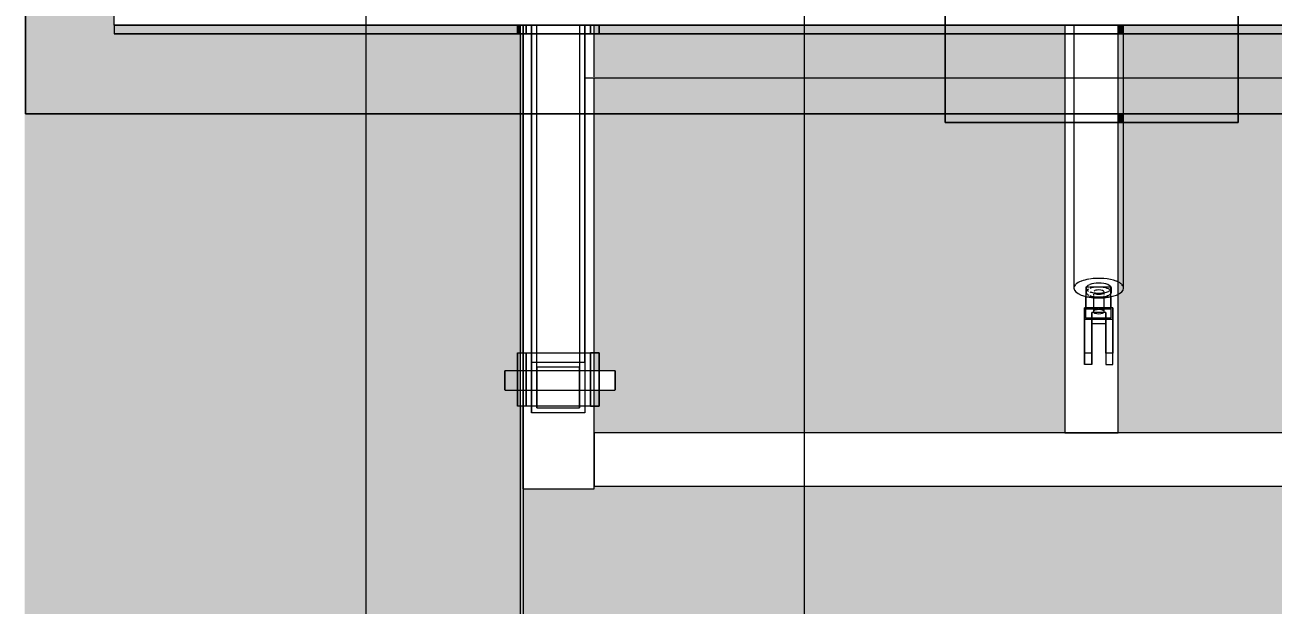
# Model space of a CAD drawing. Header units: millimetres. Extents: x 39486 to 115248, y -1987 to 27400.
# Drawn here: x 87037 to 87739, y 6135 to 6461 of the extents above; entities that cross this region are included whole.
import ezdxf

# ---------------------------------------------------------------- set-up
doc = ezdxf.new("R2010")
doc.units = ezdxf.units.MM
for name, color, linetype, lineweight in [('0-1', 7, 'Continuous', 9), ('A-ANNO-DIMS', 7, 'Continuous', 9), ('A-ANNO-DIMS-25', 7, 'Continuous', 9), ('A-WALL-PATT', 7, 'Continuous', 9), ('I-WALL', 7, 'Continuous', 9)]:
    doc.layers.add(name, color=color, linetype=linetype, lineweight=lineweight)
doc.layers.add('0-2', color=7, linetype='Continuous', lineweight=9, transparency=0.7)
for name, color, linetype, lineweight, true_color in [('I-FURN-101', 7, 'Continuous', 9, 0xe2e2e2), ('I-FURN-14', 7, 'Continuous', 9, 0xe0e0e0), ('I-FURN-2', 7, 'Continuous', 9, 0xacacac), ('I-FURN-20', 7, 'Continuous', 9, 0xd3d3d3), ('I-FURN-3', 7, 'Continuous', 9, 0xc0c0c0), ('I-FURN-53', 7, 'Continuous', 9, 0xc3c3c3), ('I-FURN-54', 7, 'Continuous', 9, 0xaaaaaa), ('I-FURN-58', 7, 'Continuous', 9, 0xe7a7a7), ('I-FURN-61', 7, 'Continuous', 9, 0xde9d9d), ('I-FURN-63', 7, 'Continuous', 9, 0xd07474), ('I-FURN-64', 7, 'Continuous', 9, 0xe28686), ('I-FURN-67', 7, 'Continuous', 9, 0xc5c5c5), ('I-FURN-72', 7, 'Continuous', 9, 0xde8282), ('I-FURN-76', 7, 'Continuous', 9, 0xbc3939), ('I-FURN-77', 7, 'Continuous', 9, 0xd65353), ('I-FURN-80', 7, 'Continuous', 9, 0xd6d6d6), ('I-FURN-81', 7, 'Continuous', 9, 0xe1e1e1), ('I-FURN-82', 7, 'Continuous', 9, 0xd5d5d5), ('I-FURN-83', 7, 'Continuous', 9, 0x868686), ('I-FURN-85', 7, 'Continuous', 9, 0xc34040), ('I-FURN-88', 7, 'Continuous', 9, 0xd55252), ('I-FURN-91', 7, 'Continuous', 9, 0xd38686), ('I-FURN-92', 7, 'Continuous', 9, 0xd0d0d0), ('I-FURN-93', 7, 'Continuous', 9, 0xa0a0a0), ('I-FURN-94', 7, 'Continuous', 9, 0x787878)]:
    doc.layers.add(name, color=color, linetype=linetype, lineweight=lineweight, true_color=true_color)
doc.layers.add('I-FURN-109', color=7, linetype='Continuous', lineweight=9, true_color=0x7f7f7f, transparency=0.7)
doc.styles.add('ISOCPEUR_1', font='isocpeur.ttf', dxfattribs={"width": 0.9, "height": 62.5})
doc.dimstyles.new('ISO-2_5_0_9К_БОЛЬШОЙ_1', dxfattribs={"dimscale": 304.8, "dimtxt": 62.248823, "dimasz": 0.123031, "dimexe": 0.098425, "dimexo": 0.246063, "dimgap": 0, "dimtad": 1, "dimdec": 0, "dimrnd": 10, "dimzin": 0, "dimdsep": 46, "dimtxsty": 'ISOCPEUR_1', "dimblk1": 'OBLIQUE', "dimblk2": 'OBLIQUE', "dimsah": 1, "dimcen": 0.09, "dimdle": 0.098425, "dimazin": 0, "dimtfac": 1, "dimtdec": 4, "dimtix": 1, "dimtmove": 0, "dimatfit": 3, "dimfxl": 1, "dimtvp": 1, "dimtolj": 1, "dimtzin": 0, "dimarcsym": 2})

# ---------------------------------------------------------------- blocks, each defined once
blk = doc.blocks.new('Sports-Recreation_Goals-Nets_Unisport_Upward-Hinged-Practice-Basketball-Goall - 5_13-29732154-Развертка 2_19-1')
at = {"layer": '0-2'}
h = blk.add_hatch(color=256, dxfattribs=at)
h.paths.add_polyline_path([(60140.42, 6411.33), (60140.42, 6456.34), (60139, 6456.34), (60139, 6411.33), (60140, 6411.33)])
h.paths.add_polyline_path([(59871.52, 6600), (59910.42, 6600), (59910.44, 7261.47), (61010.42, 7261.33), (61010.42, 6600), (61060, 6600), (61060, 7311.33), (59860.42, 7311.33), (59860.42, 6600)])
at = {"layer": '0-1'}
for p, q in [((60450.42, 6461.19), (60450.42, 6456.34)), ((60478.42, 6456.34), (60478.42, 6461.19)), ((60450.42, 6456.34), (60450.42, 6431.87)), ((60478.42, 6431.93), (60478.42, 6456.34)), ((60175.18, 6431.43), (60377.92, 6431.43)), ((60377.92, 6431.43), (60542.92, 6431.43)), ((60450.42, 6431.87), (60450.42, 6411.33)), ((60478.42, 6411.33), (60478.42, 6431.87)), ((60542.92, 6431.43), (60745.18, 6431.43)), ((60450.42, 6411.33), (60450.42, 6406.34)), ((60450.42, 6406.34), (60450.42, 6313.13)), ((60478.42, 6406.34), (60478.42, 6411.33)), ((60478.42, 6313.13), (60478.42, 6406.34)), ((60457.26, 6313.13), (60457.26, 6310.93)), ((60461.42, 6310.57), (60461.42, 6310.23)), ((60461.42, 6309.84), (60461.42, 6309.3)), ((60461.42, 6308.97), (60461.42, 6308.59)), ((60461.42, 6308.34), (60461.42, 6307.84)), ((60461.42, 6307.84), (60461.42, 6299.9)), ((60467.42, 6310.33), (60467.42, 6310.71)), ((60467.42, 6309.53), (60467.42, 6310.05)), ((60467.42, 6307.84), (60467.42, 6308.78)), ((60467.42, 6299.9), (60467.42, 6307.84)), ((60471.58, 6310.93), (60471.58, 6313.13)), ((60137.3, 6266.59), (60130.24, 6266.59)), ((60140.82, 6266.59), (60137.38, 6266.59)), ((60142.31, 6266.59), (60140.82, 6266.59)), ((60145.18, 6266.59), (60142.31, 6266.59)), ((60175.18, 6266.59), (60145.18, 6266.59)), ((60178.44, 6266.59), (60175.18, 6266.59)), ((60183.38, 6266.59), (60178.44, 6266.59)), ((60192.35, 6266.59), (60183.38, 6266.59)), ((60130.24, 6255.81), (60137.3, 6255.81)), ((60137.38, 6255.81), (60140.82, 6255.81)), ((60140.82, 6255.81), (60142.31, 6255.81)), ((60142.31, 6255.81), (60145.18, 6255.81)), ((60145.18, 6255.81), (60175.18, 6255.81)), ((60175.18, 6255.81), (60178.44, 6255.81)), ((60178.44, 6255.81), (60183.38, 6255.81)), ((60183.38, 6255.81), (60192.35, 6255.81))]:
    blk.add_line(p, q, dxfattribs=at)
at = {"layer": 'I-FURN-101'}
for p, q in [((60457.22, 6313.13), (60457.22, 6310.93)), ((60471.14, 6311.59), (60471.14, 6313.18)), ((60471.14, 6310.88), (60471.14, 6311.55)), ((60148.18, 6276.65), (60172.18, 6276.65))]:
    blk.add_line(p, q, dxfattribs=at)
at = {"layer": 'I-FURN-14'}
for p, q in [((60462.94, 6308.34), (60465.48, 6308.34)), ((60137.38, 6266.37), (60137.38, 6255.91)), ((60140.42, 6266.33), (60140.42, 6255.91))]:
    blk.add_line(p, q, dxfattribs=at)
for start_param, end_param in [(3.926991, 4.712389), (4.712389, 5.386183)]:
    blk.add_ellipse((60464.42, 6310.93), major_axis=(3, 0), ratio=0.394708, start_param=start_param, end_param=end_param, dxfattribs=at)
at = {"layer": 'I-FURN-2'}
for p, q in [((60180.42, 6276.65), (60180.42, 6411.33)), ((60445.42, 6406.34), (60445.42, 6231.65)), ((60475.42, 6231.65), (60475.42, 6309.87)), ((60457.22, 6302.09), (60456.42, 6302.09)), ((60456.42, 6302.09), (60456.42, 6295.74)), ((60472.42, 6302.09), (60471.14, 6302.09)), ((60472.42, 6295.74), (60472.42, 6302.09)), ((60456.42, 6294.93), (60456.42, 6270.2)), ((60457.22, 6296.25), (60457.22, 6298.18)), ((60471.14, 6296.25), (60457.22, 6296.25)), ((60460.51, 6270.2), (60460.51, 6293.15)), ((60460.51, 6293.15), (60468.32, 6293.15)), ((60468.32, 6293.15), (60468.32, 6270.2)), ((60471.14, 6298.18), (60471.14, 6296.25)), ((60472.42, 6270.2), (60472.42, 6294.93)), ((60142.31, 6276.65), (60145.18, 6276.65)), ((60175.18, 6276.65), (60178.44, 6276.65)), ((60192.35, 6266.59), (60192.35, 6257.61)), ((60460.51, 6270.2), (60456.42, 6270.2)), ((60468.32, 6270.2), (60472.42, 6270.2)), ((60192.35, 6257.61), (60192.35, 6255.92)), ((60145.18, 6246.65), (60142.31, 6246.65)), ((60145.18, 6248.88), (60145.18, 6242.88)), ((60175.18, 6248.88), (60175.18, 6242.88)), ((60178.44, 6246.65), (60175.18, 6246.65)), ((60180.42, 6200.15), (60180.42, 6246.65)), ((60175.18, 6242.88), (60145.18, 6242.88)), ((60740.42, 6231.65), (60180.42, 6231.65)), ((60180.42, 6231.65), (60180.42, 6201.65)), ((60445.42, 6231.65), (60475.42, 6231.65)), ((60180.42, 6201.65), (60740.42, 6201.65)), ((60140.82, 6200.15), (60180.42, 6200.15))]:
    blk.add_line(p, q, dxfattribs=at)
at = {"layer": 'I-FURN-20'}
for p, q in [((60145.18, 6280.29), (60145.18, 6411.33)), ((60148.18, 6252.02), (60148.18, 6411.33)), ((60148.18, 6277.15), (60148.18, 6411.33)), ((60172.18, 6411.33), (60172.18, 6252.02)), ((60172.18, 6411.33), (60172.18, 6277.15)), ((60175.18, 6280.29), (60175.18, 6411.33)), ((60457.22, 6310.25), (60457.22, 6308.51)), ((60457.86, 6308.34), (60459.05, 6308.34)), ((60459.07, 6308.34), (60461.73, 6308.34)), ((60461.77, 6308.34), (60462.87, 6308.34)), ((60465.54, 6308.34), (60466.75, 6308.34)), ((60466.81, 6308.34), (60469.76, 6308.34)), ((60469.79, 6308.34), (60470.98, 6308.34)), ((60471.14, 6308.38), (60471.14, 6310.25)), ((60137.38, 6276.65), (60137.38, 6266.48)), ((60137.38, 6276.65), (60140.82, 6276.65)), ((60140.42, 6276.65), (60140.42, 6266.49)), ((60130.24, 6266.58), (60130.24, 6264.78)), ((60130.24, 6264.78), (60130.24, 6255.92)), ((60137.38, 6255.91), (60137.38, 6246.65)), ((60140.42, 6255.91), (60140.42, 6246.65)), ((60140.82, 6246.65), (60137.38, 6246.65))]:
    blk.add_line(p, q, dxfattribs=at)
for centre, start_param, end_param in [((60464.42, 6313.13), 3.141593, 3.783824), ((60464.42, 6310.93), 3.407465, 3.804597), ((60464.42, 6313.13), 3.926991, 4.287709), ((60464.42, 6310.93), 3.926991, 4.294444), ((60464.42, 6310.93), 4.303282, 4.712389), ((60464.42, 6313.13), 4.32348, 4.712389), ((60464.42, 6313.13), 4.712389, 5.085161), ((60464.42, 6310.93), 4.712389, 5.104522), ((60464.42, 6310.93), 5.117889, 5.609219), ((60464.42, 6313.13), 5.133242, 5.594997), ((60464.42, 6310.93), 5.627231, 6.032518), ((60464.42, 6313.13), 5.643652, 6.283185)]:
    blk.add_ellipse(centre, major_axis=(7.16, 0), ratio=0.394708, start_param=start_param, end_param=end_param, dxfattribs=at)
at = {"layer": 'I-FURN-3'}
for p, q in [((59860.42, 6411.33), (59860.42, 7311.33)), ((59910.44, 6461.19), (59910.44, 7261.47)), ((60377.92, 6536.32), (60377.92, 6406.34)), ((60542.92, 6536.32), (60542.92, 6406.34)), ((60377.92, 6461.19), (59910.44, 6461.19)), ((61010.4, 6461.19), (60542.92, 6461.19)), ((60377.92, 6411.33), (59860.42, 6411.33)), ((60140.42, 6411.33), (60140.42, 6276.65)), ((60145.18, 6411.33), (60145.18, 6248.88)), ((60175.18, 6411.33), (60175.18, 6248.88)), ((60377.92, 6406.34), (60542.92, 6406.34)), ((61060.42, 6411.33), (60542.92, 6411.33)), ((60457.22, 6308.34), (60457.86, 6308.34)), ((60457.22, 6298.18), (60457.22, 6308.34)), ((60471.14, 6308.34), (60471.14, 6298.18)), ((60456.42, 6295.74), (60472.42, 6295.74)), ((60456.42, 6295.74), (60456.42, 6294.93)), ((60472.42, 6294.93), (60472.42, 6295.74)), ((60137.38, 6246.65), (60137.38, 6276.65)), ((60137.38, 6276.65), (60142.31, 6276.65)), ((60142.31, 6276.65), (60142.31, 6246.65)), ((60183.38, 6276.65), (60178.44, 6276.65)), ((60178.44, 6276.65), (60178.44, 6246.65)), ((60183.38, 6246.65), (60183.38, 6276.65)), ((60130.24, 6257.61), (60130.24, 6266.59)), ((60130.24, 6255.92), (60130.24, 6257.61)), ((60142.31, 6246.65), (60137.38, 6246.65)), ((60140.42, 6246.65), (60140.42, 6200.15)), ((60178.44, 6246.65), (60183.38, 6246.65)), ((60140.42, 6200.15), (60140.82, 6200.15))]:
    blk.add_line(p, q, dxfattribs=at)
for start_param, end_param in [(3.141593, 4.712389), (4.712389, 6.283185)]:
    blk.add_ellipse((60464.42, 6313.13), major_axis=(14, 0), ratio=0.394708, start_param=start_param, end_param=end_param, dxfattribs=at)
at = {"layer": 'I-FURN-53'}
for p, q in [((60137.38, 6461.19), (60137.38, 6456.34)), ((60140.42, 6461.19), (60140.42, 6456.34)), ((60142.32, 6456.34), (60142.32, 6461.19)), ((60142.32, 6461.19), (60142.32, 6456.34)), ((60145.18, 6461.19), (60145.18, 6456.34)), ((60175.18, 6461.19), (60175.18, 6456.34)), ((60178.45, 6456.34), (60178.45, 6461.19)), ((60178.45, 6461.19), (60178.45, 6456.34)), ((60183.38, 6461.19), (60183.38, 6456.34)), ((60137.38, 6456.34), (60142.32, 6456.34)), ((60142.32, 6456.34), (60178.45, 6456.34)), ((60175.18, 6456.34), (60175.18, 6450.98)), ((60175.18, 6449.71), (60175.18, 6456.34)), ((60183.38, 6456.34), (60178.45, 6456.34)), ((60175.18, 6450.98), (60175.18, 6450)), ((60175.18, 6449.7), (60175.18, 6448.22)), ((60175.18, 6431.87), (60175.18, 6449.42)), ((60175.18, 6448.22), (60175.18, 6438.47)), ((60175.18, 6438.47), (60175.18, 6431.78))]:
    blk.add_line(p, q, dxfattribs=at)
at = {"layer": 'I-FURN-54'}
for p, q in [((59910.43, 6461.19), (59910.43, 6456.34)), ((60137.38, 6456.34), (60137.38, 6461.19)), ((60183.38, 6456.34), (60183.38, 6461.19)), ((60377.92, 6456.34), (59910.43, 6456.34)), ((60137.38, 6456.34), (60183.38, 6456.34)), ((60145.18, 6411.33), (60145.18, 6456.34)), ((60148.18, 6411.33), (60148.18, 6456.34)), ((60148.18, 6411.33), (60148.18, 6456.34)), ((60172.18, 6456.34), (60172.18, 6411.33)), ((60172.18, 6456.34), (60172.18, 6411.33)), ((60175.18, 6449.67), (60175.18, 6456.35)), ((61010.43, 6456.34), (60542.92, 6456.34)), ((60175.18, 6446.66), (60175.18, 6449.42)), ((60175.18, 6431.67), (60175.18, 6431.87)), ((60175.18, 6411.33), (60175.18, 6431.67))]:
    blk.add_line(p, q, dxfattribs=at)
at = {"layer": 'I-FURN-58'}
blk.add_line((60475.42, 6456.34), (60475.42, 6461.19), dxfattribs=at)
at = {"layer": 'I-FURN-61'}
blk.add_line((60475.42, 6431.87), (60475.42, 6456.34), dxfattribs=at)
at = {"layer": 'I-FURN-63'}
for p, q in [((60445.42, 6456.34), (60445.42, 6431.87)), ((60475.42, 6411.33), (60475.42, 6431.87))]:
    blk.add_line(p, q, dxfattribs=at)
at = {"layer": 'I-FURN-64'}
blk.add_line((60475.42, 6406.34), (60475.42, 6411.33), dxfattribs=at)
at = {"layer": 'I-FURN-67'}
for p, q in [((60475.42, 6309.87), (60475.42, 6406.34)), ((60458.92, 6313.66), (60457.22, 6313.66)), ((60457.22, 6313.66), (60457.22, 6313.13)), ((60470.62, 6313.66), (60459.2, 6313.66)), ((60471.14, 6313.18), (60471.14, 6313.66)), ((60457.22, 6310.96), (60457.22, 6310.25)), ((60457.22, 6308.34), (60457.22, 6301.57)), ((60471.14, 6310.25), (60471.14, 6310.88)), ((60471.14, 6301.57), (60471.14, 6308.34)), ((60456.42, 6276.56), (60456.42, 6302.09)), ((60461.42, 6302.09), (60457.22, 6302.09)), ((60457.22, 6296.25), (60457.22, 6301.57)), ((60457.22, 6301.57), (60461.42, 6301.57)), ((60461.83, 6299.51), (60460.51, 6299.51)), ((60460.51, 6299.51), (60460.51, 6295.88)), ((60460.51, 6295.88), (60460.51, 6299.51)), ((60468.32, 6299.51), (60467.01, 6299.51)), ((60471.14, 6302.09), (60467.28, 6302.09)), ((60467.32, 6301.57), (60471.14, 6301.57)), ((60468.32, 6296.25), (60468.32, 6299.51)), ((60468.32, 6299.51), (60468.32, 6296.25)), ((60471.14, 6301.57), (60471.14, 6296.25)), ((60472.42, 6302.09), (60472.42, 6276.56)), ((60460.51, 6295.74), (60460.51, 6276.56)), ((60460.51, 6293.15), (60460.51, 6295.74)), ((60468.32, 6276.56), (60468.32, 6296.15)), ((60468.32, 6296.15), (60468.32, 6293.15)), ((60145.18, 6271.54), (60145.18, 6280.29)), ((60175.18, 6271.54), (60175.18, 6280.29)), ((60140.82, 6276.65), (60145.18, 6276.65)), ((60142.31, 6266.49), (60142.31, 6276.65)), ((60145.18, 6276.65), (60148.18, 6276.65)), ((60145.18, 6266.49), (60145.18, 6271.54)), ((60145.18, 6271.54), (60148.18, 6271.54)), ((60148.18, 6268.68), (60148.18, 6277.15)), ((60172.18, 6277.15), (60172.18, 6268.68)), ((60172.18, 6276.65), (60175.18, 6276.65)), ((60172.18, 6271.54), (60175.18, 6271.54)), ((60175.18, 6276.65), (60183.38, 6276.65)), ((60175.18, 6271.54), (60175.18, 6266.54)), ((60178.44, 6266.53), (60178.44, 6276.65)), ((60180.42, 6266.52), (60180.42, 6276.65)), ((60183.38, 6276.65), (60183.38, 6266.51)), ((60460.51, 6276.56), (60456.42, 6276.56)), ((60456.42, 6270.2), (60456.42, 6276.56)), ((60460.51, 6276.56), (60460.51, 6270.2)), ((60472.42, 6276.56), (60468.32, 6276.56)), ((60468.32, 6276.56), (60468.32, 6270.2)), ((60472.42, 6270.2), (60472.42, 6276.56)), ((60172.18, 6268.68), (60148.18, 6268.68)), ((60148.18, 6268.68), (60148.18, 6266.5)), ((60172.18, 6266.56), (60172.18, 6268.68)), ((60192.35, 6264.78), (60192.35, 6266.58)), ((60192.35, 6255.92), (60192.35, 6264.78)), ((60142.31, 6246.65), (60142.31, 6255.91)), ((60145.18, 6242.88), (60145.18, 6255.9)), ((60148.18, 6255.89), (60148.18, 6245.75)), ((60148.18, 6245.75), (60148.18, 6252.02)), ((60172.18, 6245.75), (60172.18, 6255.84)), ((60172.18, 6252.02), (60172.18, 6245.75)), ((60175.18, 6255.85), (60175.18, 6242.88)), ((60178.44, 6246.65), (60178.44, 6255.86)), ((60180.42, 6246.65), (60180.42, 6255.87)), ((60183.38, 6255.88), (60183.38, 6246.65)), ((60145.18, 6246.65), (60140.82, 6246.65)), ((60175.18, 6246.65), (60145.18, 6246.65)), ((60148.18, 6245.75), (60172.18, 6245.75)), ((60183.38, 6246.65), (60175.18, 6246.65))]:
    blk.add_line(p, q, dxfattribs=at)
for centre, major_axis, start_param, end_param in [((60464.42, 6313.13), (14, 0), 2.975121, 3.141593), ((60464.42, 6313.13), (14, 0), 2.76744, 2.966765), ((60464.42, 6313.13), (14, 0), 2.356194, 2.73779), ((60464.42, 6313.13), (14, 0), 1.985033, 2.337712), ((60464.42, 6313.13), (7.16, 0), 2.403418, 3.141593), ((60464.42, 6313.13), (14, 0), 0.788882, 1.945151), ((60464.42, 6313.13), (7.16, 0), 1.570796, 2.356194), ((60464.42, 6310.93), (7.16, 0), 1.570796, 1.655391), ((60464.42, 6313.13), (7.16, 0), 0, 1.570796), ((60464.42, 6310.93), (7.16, 0), 1.504724, 1.570796), ((60464.42, 6310.93), (7.16, 0), 0.53197, 1.134161), ((60464.42, 6313.13), (14, 0), 0.402106, 0.785398), ((60464.42, 6313.13), (14, 0), 0.194703, 0.370633), ((60464.42, 6313.13), (14, 0), 0, 0.189477), ((60464.42, 6310.93), (7.16, 0), 3.141593, 3.407465), ((60464.42, 6310.93), (7.16, 0), 2.508905, 2.708073), ((60464.42, 6310.93), (3, 0), 1.570796, 2.661523), ((60464.42, 6310.93), (3, 0), 0.053737, 1.570796), ((60464.42, 6310.93), (7.16, 0), 6.032518, 6.283185), ((60464.42, 6299.9), (3, 0), 3.141593, 4.712389), ((60464.42, 6299.9), (3, 0), 4.712389, 6.283185)]:
    blk.add_ellipse(centre, major_axis=major_axis, ratio=0.394708, start_param=start_param, end_param=end_param, dxfattribs=at)
at = {"layer": 'I-FURN-72'}
blk.add_line((60445.42, 6461.19), (60445.42, 6456.34), dxfattribs=at)
at = {"layer": 'I-FURN-76'}
blk.add_line((60445.42, 6431.87), (60445.42, 6411.33), dxfattribs=at)
at = {"layer": 'I-FURN-77'}
blk.add_line((60445.42, 6411.33), (60445.42, 6406.34), dxfattribs=at)
at = {"layer": 'I-FURN-80'}
for p, q in [((60457.22, 6313.66), (60457.22, 6313.13)), ((60470.95, 6313.66), (60470.62, 6313.66)), ((60471.14, 6313.18), (60471.14, 6313.66)), ((60457.22, 6313.13), (60457.22, 6311.64)), ((60457.22, 6311.48), (60457.22, 6310.96)), ((60457.22, 6310.93), (60457.22, 6308.51)), ((60471.14, 6311.59), (60471.14, 6313.18)), ((60471.14, 6310.88), (60471.14, 6311.55)), ((60471.14, 6308.38), (60471.14, 6310.88)), ((60467.28, 6302.09), (60461.56, 6302.09)), ((60461.68, 6301.57), (60464.18, 6301.57)), ((60467.01, 6299.51), (60461.83, 6299.51)), ((60464.54, 6301.57), (60467.32, 6301.57)), ((60145.18, 6276.65), (60148.18, 6276.65)), ((60148.18, 6276.65), (60172.18, 6276.65)), ((60148.18, 6271.54), (60172.18, 6271.54)), ((60172.18, 6276.65), (60175.18, 6276.65)), ((60142.31, 6256.08), (60142.31, 6266.3)), ((60145.18, 6257.81), (60145.18, 6266.26)), ((60148.18, 6266.22), (60148.18, 6255.89)), ((60172.18, 6265.29), (60172.18, 6266.56)), ((60172.18, 6255.84), (60172.18, 6265.11)), ((60175.18, 6266.54), (60175.18, 6255.85)), ((60178.44, 6257.61), (60178.44, 6266.53)), ((60180.42, 6255.87), (60180.42, 6266.52)), ((60183.38, 6266.51), (60183.38, 6255.88)), ((60145.18, 6256.05), (60145.18, 6257.61)), ((60178.44, 6255.86), (60178.44, 6257.44)), ((60175.18, 6246.65), (60145.18, 6246.65))]:
    blk.add_line(p, q, dxfattribs=at)
for centre, major_axis, start_param, end_param in [((60464.42, 6310.93), (7.16, 0), 1.655391, 2.356194), ((60464.42, 6310.93), (7.16, 0), 1.134161, 1.504724), ((60464.42, 6310.93), (3, 0), 3.606268, 3.926991), ((60464.42, 6310.93), (3, 0), 5.386183, 5.872919), ((60464.42, 6310.93), (3, 0), 6.013396, 6.283185), ((60464.42, 6310.93), (7.16, 0), 0.21864, 0.523599), ((60464.42, 6310.93), (7.16, 0), 0.0942, 0.209882), ((60464.42, 6299.9), (3, 0), 1.570796, 3.141593), ((60464.42, 6299.9), (3, 0), 0, 1.570796)]:
    blk.add_ellipse(centre, major_axis=major_axis, ratio=0.394708, start_param=start_param, end_param=end_param, dxfattribs=at)
at = {"layer": 'I-FURN-81'}
for p, q in [((60175.18, 6461.19), (60175.18, 6456.34)), ((60175.18, 6456.34), (60175.18, 6461.19))]:
    blk.add_line(p, q, dxfattribs=at)
at = {"layer": 'I-FURN-82'}
for p, q in [((60145.18, 6456.34), (60145.18, 6461.19)), ((60148.18, 6456.34), (60148.18, 6461.19)), ((60148.18, 6456.34), (60148.18, 6461.19)), ((60172.18, 6461.19), (60172.18, 6456.34)), ((60172.18, 6461.19), (60172.18, 6456.34)), ((60175.18, 6459.17), (60175.18, 6461.37)), ((60175.18, 6456.35), (60175.18, 6459.17))]:
    blk.add_line(p, q, dxfattribs=at)
at = {"layer": 'I-FURN-83'}
for p, q in [((59860.42, 7311.33), (59860.42, 6411.33)), ((59910.43, 6461.19), (59910.43, 6456.34)), ((59910.44, 6461.19), (60377.92, 6461.19)), ((60542.92, 6461.19), (61010.4, 6461.19)), ((59910.43, 6456.34), (60377.92, 6456.34)), ((60140.42, 6456.34), (60140.42, 6411.33)), ((60145.18, 6456.34), (60145.18, 6411.33)), ((60175.18, 6456.34), (60175.18, 6431.87)), ((60542.92, 6456.34), (61010.43, 6456.34)), ((60175.18, 6431.87), (60175.18, 6446.66)), ((60175.18, 6431.68), (60175.18, 6411.33)), ((59860.42, 6411.33), (60377.92, 6411.33)), ((60542.92, 6411.33), (61060.42, 6411.33))]:
    blk.add_line(p, q, dxfattribs=at)
at = {"layer": 'I-FURN-85'}
for p, q in [((60377.92, 6461.19), (60542.92, 6461.19)), ((60377.92, 6456.34), (60542.92, 6456.34)), ((60377.92, 6411.33), (60542.92, 6411.33))]:
    blk.add_line(p, q, dxfattribs=at)
at = {"layer": 'I-FURN-88'}
blk.add_line((60542.92, 6456.34), (60377.92, 6456.34), dxfattribs=at)
at = {"layer": 'I-FURN-91'}
for p, q in [((60377.92, 6406.34), (60377.92, 6536.32)), ((60542.92, 6406.34), (60542.92, 6536.32)), ((60542.92, 6461.19), (60377.92, 6461.19)), ((60542.92, 6411.33), (60377.92, 6411.33)), ((60542.92, 6406.34), (60377.92, 6406.34))]:
    blk.add_line(p, q, dxfattribs=at)
at = {"layer": 'I-FURN-92'}
blk.add_line((60180.42, 6456.34), (60180.42, 6461.19), dxfattribs=at)
at = {"layer": 'I-FURN-93'}
for p, q in [((60180.42, 6449.62), (60180.42, 6456.34)), ((60180.42, 6432.15), (60180.42, 6449.48))]:
    blk.add_line(p, q, dxfattribs=at)
at = {"layer": 'I-FURN-94'}
blk.add_line((60180.42, 6411.33), (60180.42, 6431.7), dxfattribs=at)
blk = doc.blocks.new('Мат в спортивном зале - Т8-V67-Развертка 2_19-1')
at = {"layer": 'I-FURN-109'}
h = blk.add_hatch(color=256, dxfattribs=at)
h.paths.add_polyline_path([(60478.4, 6431.87), (60478.15, 6431.87), (60478.35, 6431.87)])
h.paths.add_polyline_path([(60478.4, 6431.93), (60478.13, 6456.34), (60475.42, 6456.34), (60475.42, 6431.94), (60478.35, 6431.93)])
h.paths.add_polyline_path([(60478.41, 6511.33), (60478.15, 6536.32), (60475.42, 6536.32), (60475.42, 6511.33), (60478.41, 6511.33)])
h = blk.add_hatch(color=256, dxfattribs=at)
h.paths.add_polyline_path([(60183.38, 6461.19), (60183.38, 6461.33), (60180.42, 6461.19)])
h.paths.add_polyline_path([(60740.42, 6461.19), (60740.42, 6461.33), (60737.43, 6461.19)])
h = blk.add_hatch(color=256, dxfattribs=at)
h.paths.add_polyline_path([(60740.42, 6456.34), (60740.42, 6461.19), (60737.43, 6461.19), (60737.43, 6456.34)])
h.paths.add_polyline_path([(60183.38, 6456.34), (60183.38, 6461.19), (60180.42, 6461.19), (60180.42, 6456.34)])
h = blk.add_hatch(color=256, dxfattribs=at)
h.paths.add_polyline_path([(60737.43, 6456.34), (60737.43, 6461.19), (60542.92, 6461.19), (60542.92, 6456.34), (60718.36, 6456.34)])
h.paths.add_polyline_path([(60740.42, 6456.34), (60740.42, 6456.34), (60737.43, 6456.34)])
h.paths.add_polyline_path([(60183.38, 6456.34), (60377.92, 6456.34), (60377.92, 6461.19), (60183.38, 6461.19), (60183.38, 6456.61)])
h.paths.add_polyline_path([(60780.82, 6456.34), (60780.82, 6461.19), (60780.42, 6461.19), (60780.42, 6456.34)])
h = blk.add_hatch(color=256, dxfattribs=at)
h.paths.add_polyline_path([(60398.22, 6456.34), (60445.42, 6456.34), (60445.42, 6461.19), (60377.92, 6461.19), (60377.92, 6456.34), (60396.89, 6456.34)])
h.paths.add_polyline_path([(60542.92, 6456.34), (60542.92, 6461.19), (60478.38, 6461.19), (60478.42, 6456.34), (60532.32, 6456.34)])
for points in [[(60478.37, 6456.34), (60478.37, 6456.34), (60478.13, 6461.19), (60475.42, 6461.19), (60475.42, 6456.34), (60478.34, 6456.34)], [(60477.45, 6406.34), (60478.41, 6406.34), (60478.15, 6411.33), (60475.42, 6411.33), (60475.42, 6406.34), (60477.36, 6406.34)]]:
    blk.add_hatch(color=256, dxfattribs=at).paths.add_polyline_path(points)
h = blk.add_hatch(color=256, dxfattribs=at)
h.paths.add_polyline_path([(60560.68, 6411.33), (60740.42, 6411.33), (60740.42, 6431.7), (60669.68, 6431.78), (60631.93, 6431.6), (60542.92, 6431.56), (60542.92, 6411.33)])
h.paths.add_polyline_path([(60212.93, 6411.33), (60377.92, 6411.33), (60377.92, 6431.87), (60180.42, 6431.67), (60180.42, 6411.33)])
h.paths.add_polyline_path([(60780.82, 6411.33), (60780.82, 6456.34), (60780.42, 6456.34), (60780.42, 6411.33)])
h = blk.add_hatch(color=256, dxfattribs=at)
h.paths.add_polyline_path([(60571.41, 6431.56), (60740.42, 6431.96), (60740.42, 6456.34), (60542.92, 6456.34), (60542.92, 6431.76), (60560.68, 6431.63)])
h.paths.add_polyline_path([(60318.34, 6431.62), (60377.92, 6431.87), (60377.92, 6456.34), (60180.42, 6456.34), (60180.42, 6431.7), (60231.8, 6431.87), (60288.42, 6431.87)])
h = blk.add_hatch(color=256, dxfattribs=at)
h.paths.add_polyline_path([(60478.4, 6431.87), (60515.12, 6431.75), (60542.92, 6432.04), (60542.92, 6456.34), (60478.37, 6456.34), (60478.41, 6431.93), (60478.4, 6431.87)])
h.paths.add_polyline_path([(60476.06, 6411.33), (60478.41, 6411.33), (60478.15, 6431.87), (60475.42, 6431.64), (60475.42, 6411.33)])
h.paths.add_polyline_path([(60445.42, 6431.87), (60445.42, 6456.34), (60377.92, 6456.34), (60377.92, 6431.87), (60420.67, 6431.87)])
h = blk.add_hatch(color=256, dxfattribs=at)
h.paths.add_polyline_path([(60377.92, 6411.33), (60445.42, 6411.33), (60445.42, 6431.87), (60377.92, 6431.87)])
h.paths.add_polyline_path([(60478.41, 6411.33), (60542.92, 6411.33), (60542.92, 6431.76), (60515.12, 6431.75), (60493.68, 6431.74), (60478.4, 6431.64), (60478.41, 6412.87)])
h = blk.add_hatch(color=256, dxfattribs=at)
h.paths.add_polyline_path([(60140.82, 4210), (60780, 4210), (60780, 5000), (60780.82, 5000), (60780.82, 6246.65), (60780.42, 6246.65), (60780.42, 6200.15), (60740.42, 6200.15), (60740.42, 6201.65), (60180.42, 6201.65), (60180.42, 6200.15), (60140.82, 6200.15), (60140.82, 4708.54)])
h.paths.add_polyline_path([(60183.38, 6231.65), (60445.42, 6231.65), (60445.42, 6406.34), (60377.92, 6406.34), (60377.92, 6411.33), (60180.42, 6411.33), (60180.42, 6276.65), (60183.38, 6276.65), (60183.38, 6266.51), (60192.35, 6266.48), (60192.35, 6255.92), (60183.38, 6255.83), (60183.38, 6246.65), (60180.42, 6246.65), (60180.42, 6231.65)])
h.paths.add_polyline_path([(60475.42, 6231.65), (60740.42, 6231.65), (60740.42, 6246.65), (60737.42, 6246.65), (60737.42, 6255.88), (60730.9, 6255.92), (60730.9, 6266.48), (60737.42, 6266.57), (60737.42, 6276.65), (60740.42, 6276.65), (60740.42, 6411.33), (60542.92, 6411.33), (60542.92, 6406.34), (60478.41, 6406.34), (60478.41, 6313.12), (60477.33, 6311), (60475.42, 6309.87), (60475.42, 6299.32)])
h.paths.add_polyline_path([(60780.42, 6276.65), (60780.82, 6276.65), (60780.82, 6411.33), (60780.42, 6411.33), (60780.42, 6367.22)])
h = blk.add_hatch(color=256, dxfattribs=at)
h.paths.add_polyline_path([(60180.42, 6246.65), (60183.38, 6246.65), (60183.38, 6255.88), (60180.42, 6255.83), (60180.42, 6253.47)])
h.paths.add_polyline_path([(60780.82, 6246.65), (60780.82, 6255.87), (60780.42, 6255.81), (60780.42, 6246.65)])
h.paths.add_polyline_path([(60737.42, 6246.65), (60740.42, 6246.65), (60740.42, 6255.87), (60737.42, 6255.82)])
h.paths.add_polyline_path([(60737.42, 6266.51), (60740.42, 6266.57), (60740.42, 6276.65), (60737.42, 6276.65), (60737.42, 6266.57)])
h.paths.add_polyline_path([(60183.38, 6266.51), (60183.38, 6276.65), (60180.42, 6276.65), (60180.42, 6266.52)])
h.paths.add_polyline_path([(60780.82, 6266.53), (60780.82, 6276.65), (60780.42, 6276.65), (60780.42, 6266.53)])
h.paths.add_polyline_path([(60475.42, 6309.87), (60477.35, 6311.02), (60478.42, 6313.13), (60478.12, 6406.34), (60475.42, 6406.34), (60475.42, 6310.12)])
h = blk.add_hatch(color=256, dxfattribs=at)
h.paths.add_polyline_path([(60515.12, 6406.34), (60542.92, 6406.34), (60542.92, 6411.33), (60478.41, 6411.33), (60478.41, 6406.34)])
h.paths.add_polyline_path([(60377.92, 6406.34), (60445.42, 6406.34), (60445.42, 6411.33), (60377.92, 6411.33)])
at = {"layer": 'I-FURN-20'}
blk.add_line((60140.82, 6246.65), (60140.82, 6276.65), dxfattribs=at)
at = {"layer": 'I-FURN-3'}
for p, q in [((60140.82, 6276.65), (60140.82, 6411.33)), ((60140.82, 4210), (60140.82, 6246.65))]:
    blk.add_line(p, q, dxfattribs=at)
at = {"layer": 'I-FURN-53'}
blk.add_line((60140.82, 6456.34), (60140.82, 6461.19), dxfattribs=at)
at = {"layer": 'I-FURN-83'}
blk.add_line((60140.82, 6411.33), (60140.82, 6456.34), dxfattribs=at)
blk = doc.blocks.new('Мат в спортивном зале - Т12-V69-Развертка 2_19-1')
at = {"layer": 'I-FURN-109'}
for points in [[(59860, 5000), (60139, 5000), (60139, 6246.65), (60137.38, 6246.65), (60137.3, 6255.91), (60130.24, 6255.92), (60130.24, 6266.48), (60137.38, 6266.49), (60137.38, 6276.65), (60139, 6276.65), (60139, 6411.33), (59860.42, 6411.33), (59860.42, 6600), (59860, 6600), (59860, 5009.23)], [(60139, 6411.33), (60139, 6456.34), (59910.43, 6456.34), (59910.42, 6600), (59860.42, 6600), (59860.42, 6411.33), (60137.3, 6411.33)], [(60137.38, 6456.34), (60137.3, 6461.19), (59910.43, 6461.18), (59910.44, 6456.34), (60137.3, 6456.34)], [(60139, 6456.34), (60139, 6461.19), (60137.38, 6461.19), (60137.38, 6456.34)], [(60139, 6255.91), (60139, 6266.48), (60137.38, 6266.37), (60137.38, 6255.91)]]:
    blk.add_hatch(color=256, dxfattribs=at).paths.add_polyline_path(points)
h = blk.add_hatch(color=256, dxfattribs=at)
h.paths.add_polyline_path([(60137.38, 6246.65), (60139, 6246.65), (60139, 6255.91), (60137.38, 6255.91)])
h.paths.add_polyline_path([(60137.38, 6266.48), (60139, 6266.49), (60139, 6276.65), (60137.38, 6276.65), (60137.38, 6266.49)])
h.paths.add_polyline_path([(60137.38, 6255.91), (60137.3, 6266.48), (60130.24, 6266.48), (60130.24, 6255.92), (60137.3, 6255.91)])
blk = doc.blocks.new('DIMBLOCK78-Развертка 2_19-1')
at = {"layer": 'A-ANNO-DIMS-25'}
for p, q in [((87228.78, 6630), (87228.78, 4970)), ((87180.3, 6600), (87258.78, 6600)), ((87228.78, 6600), (87180.3, 6600)), ((87180.3, 5000), (87258.78, 5000)), ((87228.78, 5000), (87180.3, 5000))]:
    blk.add_line(p, q, dxfattribs=at)
at = {"layer": 'A-ANNO-DIMS-25', "lineweight": 20}
for p, q in [((87228.78, 6600), (87210.03, 6618.75)), ((87228.78, 6600), (87247.53, 6581.25)), ((87228.78, 5000), (87210.03, 5018.75)), ((87228.78, 5000), (87247.53, 4981.25))]:
    blk.add_line(p, q, dxfattribs=at)
at = {"layer": 'A-ANNO-DIMS-25', "color": 0, "insert": (87147.13, 5726.38), "char_height": 62.5, "width": 176.6909, "attachment_point": 1, "rotation": 90, "line_spacing_factor": 1.149209, "style": 'ISOCPEUR_1'}
blk.add_mtext('1600', dxfattribs=at)
blk = doc.blocks.new('_Oblique')
at = {"color": 0, "linetype": 'ByBlock', "lineweight": -2}
blk.add_line((-0.5, -0.5), (0.5, 0.5), dxfattribs=at)
blk = doc.blocks.new('DIMBLOCK82-Развертка 2_19-1')
at = {"layer": 'A-ANNO-DIMS-25'}
for p, q in [((87475.35, 6630), (87475.35, 4170)), ((87426.87, 6600), (87505.35, 6600)), ((87475.35, 6600), (87426.87, 6600)), ((87426.87, 4200), (87505.35, 4200)), ((87475.35, 4200), (87426.87, 4200))]:
    blk.add_line(p, q, dxfattribs=at)
at = {"layer": 'A-ANNO-DIMS-25', "lineweight": 20}
for p, q in [((87475.35, 6600), (87456.6, 6618.75)), ((87475.35, 6600), (87494.1, 6581.25)), ((87475.35, 4200), (87456.6, 4218.75)), ((87475.35, 4200), (87494.1, 4181.25))]:
    blk.add_line(p, q, dxfattribs=at)
at = {"layer": 'A-ANNO-DIMS-25', "color": 0, "insert": (87393.7, 5318), "char_height": 62.5, "width": 196.802, "attachment_point": 1, "rotation": 90, "line_spacing_factor": 1.149209, "style": 'ISOCPEUR_1'}
blk.add_mtext('2400', dxfattribs=at)

msp = doc.modelspace()

# ---------------------------------------------------------------- hatches: boundary and pattern name
at = {"layer": 'A-WALL-PATT'}
h = msp.add_hatch(color=256, dxfattribs=at)
h.paths.add_polyline_path([(87317.53, 4210), (87317.53, 6200.15), (87317.13, 6200.15), (87317.13, 6246.65), (87316.71, 6246.65), (87316.71, 4210)])
h.paths.add_polyline_path([(87316.71, 6276.65), (87317.13, 6276.65), (87317.13, 6411.33), (87316.71, 6411.33), (87316.71, 6367.22)])
h.paths.add_polyline_path([(87957.53, 6276.65), (87957.71, 6276.65), (87957.53, 6367.22)])
h.paths.add_polyline_path([(87336.71, 7311.33), (87957.71, 7311.33), (87957.71, 11800), (87316.71, 11800), (87316.71, 7311.33)])
h.paths.add_polyline_path([(87316.71, 11810), (87957.71, 11810), (87957.71, 11860), (87316.71, 11860)])
h = msp.add_hatch(color=256, dxfattribs=at)
h.paths.add_polyline_path([(87315.71, 5000), (87316.71, 5000), (87316.71, 6246.65), (87315.71, 6246.65), (87315.71, 5280.83)])
h.paths.add_polyline_path([(87315.71, 6276.65), (87316.71, 6276.65), (87316.71, 6411.33), (87315.71, 6411.33), (87315.71, 6367.22)])
h.paths.add_polyline_path([(87316.71, 7311.33), (87316.71, 8100), (87315.71, 8100), (87315.71, 7311.33)])

# ---------------------------------------------------------------- linework, layer by layer
at = {"layer": 'I-WALL'}
for p, q in [((87315.71, 6456.34), (87315.71, 6461.19)), ((87315.71, 6266.48), (87315.71, 6456.34)), ((87315.71, 4210), (87315.71, 6266.35))]:
    msp.add_line(p, q, dxfattribs=at)

# ---------------------------------------------------------------- block references
at = {"layer": 'I-FURN-3'}
for name in ['Sports-Recreation_Goals-Nets_Unisport_Upward-Hinged-Practice-Basketball-Goall - 5_13-29732154-Развертка 2_19-1', 'Мат в спортивном зале - Т12-V69-Развертка 2_19-1', 'Мат в спортивном зале - Т8-V67-Развертка 2_19-1']:
    msp.add_blockref(name, (27176.71, 0), dxfattribs=at)

# ---------------------------------------------------------------- dimensions: what is measured, and where the dimension line sits
at = {"layer": 'A-ANNO-DIMS'}
for base, p1, p2, override, picture, middle in [((87228.78, 5000), (87255.3, 6600), (87255.3, 5000), {"dimpost": '<>', "dimfxl": 1600}, 'DIMBLOCK78-Развертка 2_19-1', (87197.53, 5800)), ((87475.35, 4200), (87501.87, 6600), (87501.87, 4200), {"dimpost": '<>', "dimfxl": 2400}, 'DIMBLOCK82-Развертка 2_19-1', (87444.1, 5400))]:
    dim = msp.add_linear_dim(base=base, p1=p1, p2=p2, angle=90, dimstyle='ISO-2_5_0_9К_БОЛЬШОЙ_1', override=override, dxfattribs=at)
    dim.commit()
    dim.dimension.update_dxf_attribs({"geometry": picture, "text_midpoint": middle})

doc.saveas('drawing.dxf')
